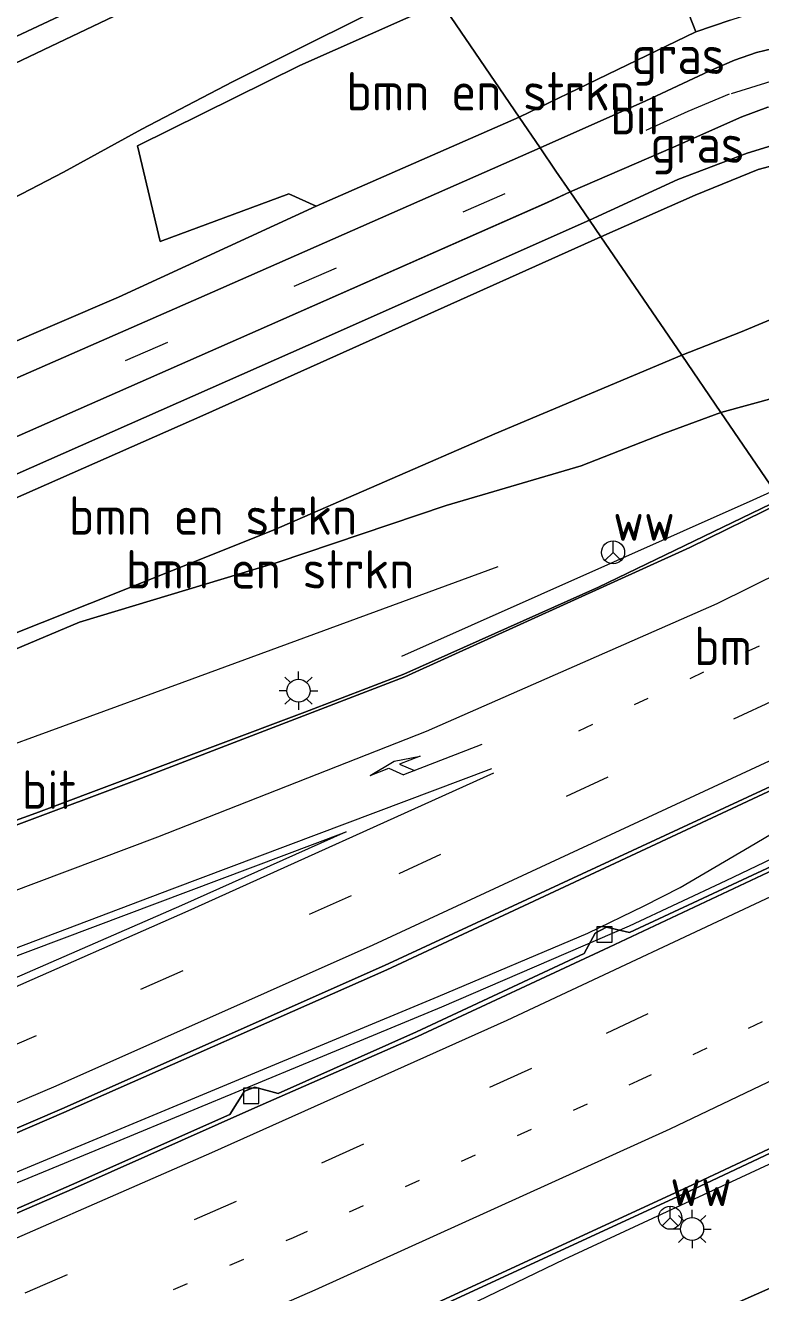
# Model space of a CAD drawing. Extents: x 253736 to 255979, y 477184 to 479215.
# Drawn here: x 254200.3 to 254248.2, y 477610.2 to 477692.7 of the extents above; entities that cross this region are included whole.
import ezdxf
from ezdxf.enums import TextEntityAlignment as Align

# ---------------------------------------------------------------- set-up
doc = ezdxf.new("R2010")
doc.units = 0
doc.linetypes.add('13strp', pattern=[4, 1, -3])
doc.linetypes.add('39strp', pattern=[12, 3, -9])
for name, color, linetype, lineweight in [('af-bs-rasterhekwerk', 8, 'hekwerk', 18), ('bp-b5-bomenstruiken', 8, 'Continuous', 18), ('bp-b5-grasland', 8, 'Continuous', 18), ('bw-bs-rona', 8, 'Continuous', 18), ('gr-bs-geleiderail', 8, 'geleiderail', 18), ('gw-bs-insteekwatergang', 8, 'Continuous', 18), ('gw-bs-kruinlijn', 8, 'Continuous', 18), ('gw-bs-teenlijn', 8, 'Continuous', 18), ('mk-b5-vlakmark', 8, 'Continuous', 18), ('mk-bs-13streep 0.45', 8, '13strp', 18), ('mk-bs-39streep 0.15', 8, '39strp', 18), ('mk-bs-pijlre750', 8, 'Continuous', 18), ('mk-bs-streep 0.15', 8, 'Continuous', 18), ('og-b5-water', 8, 'Continuous', 18), ('og-bs-hoogtelijn', 8, 'Continuous', 18), ('og-bs-hulpgeometrie', 8, 'Continuous', 18), ('og-bs-terreinafscheiding', 8, 'Continuous', 18), ('vh-b5-verh_soort', 8, 'Continuous', 18), ('wh-bs-kolk', 8, 'Continuous', 18), ('wh-bs-waterlijn', 8, 'Continuous', 18), ('wm-bs-lichtmast', 8, 'Continuous', 18)]:
    doc.layers.add(name, color=color, linetype=linetype, lineweight=lineweight)
doc.styles.add('rtw_iso', font='isocp.shx')
doc.linetypes.add('geleiderail', pattern='A,2,-1,[175,RTW.shx,S=0.5,R=0,X=0,Y=0],-1', length=4)
doc.linetypes.add('hekwerk', pattern='A,7,-1.5,[1,RTW.shx,S=0.75,R=0,X=0,Y=0],-1.5', length=10)

# ---------------------------------------------------------------- blocks, each defined once
blk = doc.blocks.new('RW1 Buren totaal_ACAD_1_FMEBLOCK41')
at = {"layer": 'bp-b5-grasland'}
blk.add_polyline3d([(60.951, 37.367, 23.735), (78.01, 44.697, 23.737), (95.076, 52.17, 23.807), (114.211, 61.017, 23.883), (130.588, 68.727, 23.91), (141.507, 74.062, 23.852), (141.874, 73.525, 23.841), (146.554, 66.668, 23.354), (107.742, 49.499, 23.24), (75.054, 35.705, 23.315), (44.948, 23.275, 23.228)], dxfattribs=at)
blk = doc.blocks.new('RW1 Buren totaal_ACAD_1_FMEBLOCK49')
at = {"layer": 'bp-b5-grasland'}
for points in [[(76.607, -23.172, 22.403), (83.149, -20.426, 22.412), (96.002, -16.534, 22.52), (107, -12.817, 22.637), (115.787, -10.247, 22.721), (121.178, -8.128, 22.76), (124.88, -6.764, 22.769), (128.347, -11.843, 23.013), (128.74, -12.42, 23.107), (116.923, -18.144, 23.096), (104.254, -23.797, 23.051), (97.804, -26.282, 23.038), (80.296, -32.854, 22.971), (61.973, -39.468, 22.889)], [(77.182, -9.157, 27.111), (95.503, -1.086, 27.474), (113.589, 6.898, 27.843), (115.075, 7.602, 27.954), (116.341, 5.749, 27.911), (98.016, -2.383, 27.512), (73.618, -13.166, 26.954)]]:
    blk.add_polyline3d(points, dxfattribs=at)
blk = doc.blocks.new('RW1 Buren totaal_ACAD_1_FMEBLOCK50')
at = {"layer": 'bp-b5-grasland'}
for points in [[(99.076, -4.279, 22.571), (86.332, -10.661, 22.7), (80.45, -13.728, 22.715), (75.338, -16.531, 22.721), (58.38, -25.342, 22.706), (52.056, -28.062, 22.67), (41.898, -32.063, 22.61), (33.258, -35.442, 22.646), (28.045, -37.215, 22.646), (22.477, -38.761, 22.715), (16.564, -39.935, 22.79), (9.28, -40.886, 22.811), (1.201, -41.072, 22.685), (-5.773, -41.006, 22.733), (-11.604, -40.273, 22.673), (-21.289, -38.06, 22.55)], [(-16.214, -17.715, 22.712), (-7.576, -30.215, 22.727), (-6.402, -31.367, 22.709), (-4.591, -32.348, 22.697), (-2.607, -32.831, 22.697), (-0.44, -32.933, 22.688), (2.65, -32.522, 22.589), (6.534, -32.104, 22.76), (21.282, -29.33, 22.67), (30.47, -27.645, 22.565), (34.196, -27.01, 22.541), (37.446, -25.769, 22.523), (42.898, -23.292, 22.541), (59.812, -15.352, 22.595), (81.376, -5.062, 22.544)]]:
    blk.add_polyline3d(points, dxfattribs=at)
blk = doc.blocks.new('RW1 Buren totaal_ACAD_1_FMEBLOCK876')
at = {"layer": 'vh-b5-verh_soort'}
blk.add_polyline3d([(138.351, -80.794, 26.775), (164.783, -69.196, 27.387), (186.103, -59.804, 27.864), (187.136, -61.316, 27.96), (188.059, -62.668, 27.954), (186.572, -63.372, 27.843), (168.487, -71.356, 27.474), (150.165, -79.427, 27.111)], dxfattribs=at)
blk = doc.blocks.new('wegwijzer')
for q in [(-0.53, -0.53), (0, 0.75), (0.53, -0.53)]:
    blk.add_line((0, 0), q)
blk.add_circle((0, 0), 0.75)
blk = doc.blocks.new('dtbattr')
at = {"style": 'rtw_iso'}
blk.add_attdef('TAG', (0.591, 0.868), '', height=2.5, dxfattribs=at)
blk = doc.blocks.new('kolk')
blk.add_lwpolyline([(-0.5, -0.5), (0.5, -0.5), (0.5, 0.5), (-0.5, 0.5)], close=True)
blk = doc.blocks.new('dtbattr-r')
at = {"style": 'rtw_iso'}
blk.add_attdef('TAG', text='', height=2.5, dxfattribs=at).set_placement((0, 0), align=Align.MIDDLE_CENTER)
blk = doc.blocks.new('pijlr')
for p, q in [((0, 0, 0.1), (5.45, 0, 0.1)), ((5.45, -0.75, 0.1), (4.7, 0, 0.1)), ((6.2, -0.75, 0.1), (5.45, 0, 0.1)), ((4, -0.75, 0.1), (5.45, -0.75, 0.1)), ((5.7, -1.05, 0.1), (4, -0.75, 0.1)), ((7.5, -0.75, 0.1), (5.7, -1.05, 0.1)), ((7.5, -0.75, 0.1), (6.2, -0.75, 0.1))]:
    blk.add_line(p, q)
blk = doc.blocks.new('dtbattr-l')
at = {"style": 'rtw_iso'}
blk.add_attdef('TAG', (0, 0), '', height=2.5, dxfattribs=at)
blk = doc.blocks.new('lantaarnpaal')
for p, q in [((-0.884, 0.884), (-0.53, 0.53)), ((0, 0.75), (0, 1.25)), ((0.53, 0.53), (0.884, 0.884)), ((-0.75, 0), (-1.25, 0)), ((0.75, 0), (1.25, 0)), ((-0.53, -0.53), (-0.884, -0.884)), ((0, -0.75), (0, -1.25)), ((0.53, -0.53), (0.884, -0.884))]:
    blk.add_line(p, q)
blk.add_circle((0, 0), 0.75)
blk = doc.blocks.new('Deel_d28hz')
at = {"layer": 'af-bs-rasterhekwerk'}
blk.add_polyline3d([(254240.388, 477701.387, 22.782), (254240.925, 477700.018, 23.43), (254243.946, 477692.31, 27.726), (254246.176, 477693.067, 27.915), (254248.382, 477693.773, 27.978), (254250.858, 477694.206, 28.101), (254253.533, 477694.321, 28.164), (254255.467, 477694.067, 28.173), (254257.631, 477693.625, 28.221), (254258.979, 477693.214, 28.248), (254260.41, 477692.596, 28.248), (254262.066, 477691.697, 28.314), (254263.55, 477690.902, 28.32), (254264.658, 477690.034, 28.317), (254265.98, 477688.961, 28.299), (254267.024, 477687.754, 28.344), (254267.797, 477686.863, 28.344), (254268.481, 477685.855, 28.338), (254279.454, 477682.386, 23.268), (254309.978, 477698.813, 23.181), (254314.679, 477701.361, 23.169), (254346.493, 477719.366, 23.19), (254381.923, 477739.756, 23.241)], dxfattribs=at)
at = {"layer": 'bp-b5-bomenstruiken'}
for points in [[(254246.176, 477693.067, 27.915), (254243.946, 477692.31, 27.726), (254240.925, 477700.018, 23.43)], [(254112.899, 477645.747, 24.965), (254120.319, 477644.751, 25.07), (254135.013, 477644.499, 25.427), (254144.686, 477645.186, 25.535), (254155.432, 477646.229, 25.652), (254165.252, 477648.285, 25.718), (254177.592, 477652.555, 25.985), (254190.747, 477658.025, 26.051), (254211.868, 477667.339, 26.696), (254237.761, 477678.963, 27.236), (254243.023, 477671.253, 22.589), (254230.869, 477666.126, 22.601), (254216.494, 477659.896, 22.469), (254204.512, 477655.094, 22.499), (254189.196, 477649.001, 22.421), (254176.139, 477643.737, 22.415), (254168.248, 477640.977, 22.391), (254160.234, 477640.502, 22.625), (254151.844, 477639.385, 22.592), (254148.368, 477639.213, 22.589), (254139.367, 477638.643, 22.577), (254130.076, 477638.976, 22.526), (254121.508, 477638.664, 22.487), (254111.422, 477640.603, 22.505)], [(254174.594, 477579.249, 23.228), (254204.7, 477591.679, 23.315), (254237.388, 477605.473, 23.24), (254276.2, 477622.643, 23.354), (254282.902, 477612.824, 28.886), (254270.908, 477608.073, 28.601), (254252.296, 477600.683, 28.271), (254217.852, 477587.754, 27.353), (254192.557, 477578.387, 26.882)]]:
    blk.add_polyline3d(points, dxfattribs=at)
for points in [[(254243.946, 477692.31, 27.726), (254232.442, 477686.755, 27.758), (254227.364, 477694.195, 23.168), (254240.925, 477700.018, 23.43)], [(254232.442, 477686.755, 27.758), (254219.226, 477680.959, 27.419), (254217.456, 477681.759, 26.705), (254209.09, 477678.656, 26.207), (254207.613, 477684.886, 23.105), (254218.168, 477690.123, 23.108), (254227.364, 477694.195, 23.168)], [(254259.133, 477670.233, 23.109), (254258.13, 477670.821, 23.088), (254256.479, 477671.709, 23.013), (254255.043, 477672.781, 22.902), (254253.728, 477673.826, 22.86), (254252.514, 477674.432, 22.851), (254251.424, 477674.472, 22.842), (254250.012, 477674.082, 22.833), (254246.854, 477672.758, 22.731), (254243.023, 477671.253, 22.589), (254237.761, 477678.963, 27.236), (254243.896, 477681.664, 27.354), (254248, 477683.347, 27.549), (254250.454, 477683.994, 27.621), (254252.226, 477684.086, 27.702), (254253.96, 477683.916, 27.846), (254256.637, 477683.198, 27.9), (254258.035, 477682.507, 28.062), (254259.851, 477681.128, 28.221), (254261.105, 477679.994, 28.227), (254261.726, 477679.543, 28.179)], [(254259.133, 477670.233, 23.109), (254258.242, 477669.708, 23.103), (254256.22, 477669.508, 23.085), (254253.268, 477669.213, 23.058), (254251.305, 477669.156, 22.998), (254249.208, 477668.529, 22.932), (254245.566, 477667.527, 22.769), (254243.023, 477671.253, 22.589), (254246.854, 477672.758, 22.731), (254250.012, 477674.082, 22.833), (254251.424, 477674.472, 22.842), (254252.514, 477674.432, 22.851), (254253.728, 477673.826, 22.86), (254255.043, 477672.781, 22.902), (254256.479, 477671.709, 23.013), (254258.13, 477670.821, 23.088)], [(254245.566, 477667.527, 22.769), (254241.864, 477666.162, 22.76), (254236.473, 477664.044, 22.721), (254227.686, 477661.474, 22.637), (254216.688, 477657.756, 22.52), (254203.835, 477653.865, 22.412), (254197.293, 477651.118, 22.403), (254184.066, 477646.084, 22.4), (254168.777, 477640.361, 22.295), (254151.844, 477639.385, 22.592), (254160.234, 477640.502, 22.625), (254168.248, 477640.977, 22.391), (254176.139, 477643.737, 22.415), (254189.196, 477649.001, 22.421), (254204.512, 477655.094, 22.499), (254216.494, 477659.896, 22.469), (254230.869, 477666.126, 22.601), (254243.023, 477671.253, 22.589)]]:
    blk.add_polyline3d(points, close=True, dxfattribs=at)
at = {"layer": 'bp-b5-grasland'}
for points in [[(254248.979, 477691.224, 28.24), (254247.888, 477690.96, 28.222), (254246.461, 477690.454, 28.153), (254244.81, 477689.743, 28.126), (254240.694, 477687.806, 28.006), (254233.806, 477684.757, 27.864), (254232.442, 477686.755, 27.758), (254243.946, 477692.31, 27.726), (254246.176, 477693.067, 27.915)], [(254249.179, 477684.991, 28.314), (254247.28, 477684.399, 28.281), (254242.763, 477682.693, 28.209), (254237.027, 477680.039, 27.911), (254235.761, 477681.893, 27.954), (254242.476, 477684.803, 28.069), (254246.932, 477686.778, 28.123), (254248.627, 477687.41, 28.15)], [(254250.454, 477683.994, 27.621), (254248, 477683.347, 27.549), (254243.896, 477681.664, 27.354), (254237.761, 477678.963, 27.236), (254237.027, 477680.039, 27.911), (254242.763, 477682.693, 28.209), (254247.28, 477684.399, 28.281), (254249.179, 477684.991, 28.314)]]:
    blk.add_polyline3d(points, dxfattribs=at)
blk.add_polyline3d([(254259.947, 477667.126, 23.113), (254252.015, 477663.125, 23.11), (254249.426, 477661.871, 23.107), (254249.033, 477662.448, 23.013), (254245.566, 477667.527, 22.769), (254249.208, 477668.529, 22.932), (254251.305, 477669.156, 22.998), (254253.268, 477669.213, 23.058), (254256.22, 477669.508, 23.085), (254258.242, 477669.708, 23.103), (254259.133, 477670.233, 23.109), (254260.774, 477669.716, 23.142), (254262.181, 477669.807, 23.163), (254263.861, 477670.375, 23.16), (254266.958, 477671.792, 23.075), (254259.571, 477668.053, 23.057)], close=True, dxfattribs=at)
at = {"layer": 'gr-bs-geleiderail'}
for points in [[(254249.033, 477662.448, 23.013), (254247.647, 477661.815, 23.01), (254224.785, 477651.636, 22.938)], [(254211.61, 477600.923, 23.54), (254235.398, 477612.413, 23.735), (254257.167, 477622.507, 23.774), (254270.329, 477628.879, 23.838), (254271.52, 477629.5, 23.841)]]:
    blk.add_polyline3d(points, dxfattribs=at)
at = {"layer": 'gw-bs-kruinlijn'}
blk.add_polyline3d([(254262.605, 477681.074, 28.51), (254262.065, 477680.983, 28.773), (254261.409, 477681.387, 28.755), (254260.11, 477682.668, 28.698), (254258.029, 477684.107, 28.581), (254255.992, 477684.797, 28.536), (254254.069, 477685.412, 28.476), (254251.238, 477685.491, 28.464), (254249.179, 477684.991, 28.314), (254247.28, 477684.399, 28.281), (254242.763, 477682.693, 28.209), (254237.027, 477680.039, 27.911)], dxfattribs=at)
at = {"layer": 'gw-bs-teenlijn'}
for points in [[(254243.023, 477671.253, 22.589), (254246.854, 477672.758, 22.731), (254250.012, 477674.082, 22.833), (254251.424, 477674.472, 22.842), (254252.514, 477674.432, 22.851), (254253.728, 477673.826, 22.86), (254255.043, 477672.781, 22.902), (254256.479, 477671.709, 23.013), (254258.13, 477670.821, 23.088), (254259.133, 477670.233, 23.109), (254260.774, 477669.716, 23.142), (254262.181, 477669.807, 23.163), (254263.861, 477670.375, 23.16), (254266.958, 477671.792, 23.075)], [(254243.023, 477671.253, 22.589), (254230.869, 477666.126, 22.601), (254216.494, 477659.896, 22.469), (254204.512, 477655.094, 22.499), (254189.196, 477649.001, 22.421), (254176.139, 477643.737, 22.415), (254168.248, 477640.977, 22.391), (254160.234, 477640.502, 22.625), (254151.844, 477639.385, 22.592)]]:
    blk.add_polyline3d(points, dxfattribs=at)
at = {"layer": 'mk-b5-vlakmark'}
blk.add_polyline3d([(254221.191, 477640.234, 23.312), (254210.461, 477635.426, 23.303), (254199.582, 477630.668, 23.261), (254181.048, 477622.731, 23.224), (254167.481, 477617.1, 23.202), (254166.346, 477619.818, 23.129), (254168.692, 477620.65, 23.144), (254172.852, 477622.107, 23.155), (254178.119, 477624.023, 23.17)], close=True, dxfattribs=at)
at = {"layer": 'mk-bs-13streep 0.45'}
for points in [[(254253.953, 477655.24, 23.39), (254248.062, 477652.319, 23.375), (254233.747, 477645.58, 23.342)], [(254099.958, 477567.211, 23.516), (254123.04, 477575.414, 23.555), (254146.02, 477584.014, 23.608), (254172.639, 477594.59, 23.666), (254195.265, 477604.05, 23.683), (254217.763, 477613.82, 23.725), (254240.154, 477624.006, 23.75), (254262.224, 477634.537, 23.777), (254266.614, 477636.687, 23.783)]]:
    blk.add_polyline3d(points, dxfattribs=at)
at = {"layer": 'mk-bs-39streep 0.15'}
blk.add_polyline3d([(254266.884, 477678.95, 28.678), (254265.529, 477681.57, 28.612), (254263.759, 477684.227, 28.597), (254261.431, 477686.524, 28.522), (254258.666, 477688.253, 28.462), (254255.55, 477689.296, 28.417), (254252.317, 477689.671, 28.306), (254249.099, 477689.154, 28.219), (254246.107, 477688.241, 28.177), (254243.409, 477687.111, 28.063), (254234.838, 477683.245, 27.96)], dxfattribs=at)
at = {"layer": 'og-bs-hulpgeometrie'}
blk.add_polyline3d([(254227.364, 477694.195, 23.168), (254232.442, 477686.755, 27.758), (254233.806, 477684.757, 27.864), (254234.838, 477683.245, 27.96), (254235.761, 477681.893, 27.954), (254237.027, 477680.039, 27.911), (254237.761, 477678.963, 27.236), (254243.023, 477671.253, 22.589), (254245.566, 477667.527, 22.769), (254249.033, 477662.448, 23.013)], dxfattribs=at)
at = {"layer": 'og-bs-terreinafscheiding'}
for points in [[(254232.442, 477686.755, 27.758), (254219.226, 477680.959, 27.419), (254217.456, 477681.759, 26.705), (254209.09, 477678.656, 26.207), (254207.613, 477684.886, 23.105), (254218.168, 477690.123, 23.108), (254227.364, 477694.195, 23.168)], [(254243.946, 477692.31, 27.726), (254232.442, 477686.755, 27.758)], [(254266.579, 477683.285, 28.636), (254265.927, 477684.344, 28.612), (254264.943, 477685.652, 28.609), (254264.078, 477686.638, 28.603), (254262.968, 477687.562, 28.579), (254261.876, 477688.509, 28.546), (254260.358, 477689.377, 28.51), (254258.401, 477690.325, 28.507), (254256.656, 477690.957, 28.489), (254254.945, 477691.435, 28.45), (254253.007, 477691.577, 28.345), (254251.347, 477691.562, 28.312), (254250.193, 477691.485, 28.324), (254248.979, 477691.224, 28.24), (254247.888, 477690.96, 28.222), (254246.461, 477690.454, 28.153), (254244.81, 477689.743, 28.126), (254240.694, 477687.806, 28.006), (254233.806, 477684.757, 27.864)], [(254235.761, 477681.893, 27.954), (254242.476, 477684.803, 28.069), (254246.932, 477686.778, 28.123), (254248.627, 477687.41, 28.15), (254249.794, 477687.669, 28.192), (254251.324, 477687.807, 28.264), (254253.072, 477687.838, 28.312), (254254.566, 477687.605, 28.345), (254256.469, 477687.134, 28.405), (254257.854, 477686.654, 28.408), (254259.08, 477685.916, 28.432), (254260.311, 477685.106, 28.498), (254261.437, 477684.176, 28.513), (254262.533, 477683.054, 28.555), (254263.588, 477681.61, 28.582), (254264.425, 477680.303, 28.606), (254265.486, 477678.195, 28.711)], [(254237.761, 477678.963, 27.236), (254243.896, 477681.664, 27.354), (254248, 477683.347, 27.549), (254250.454, 477683.994, 27.621), (254252.226, 477684.086, 27.702), (254253.96, 477683.916, 27.846), (254256.637, 477683.198, 27.9), (254258.035, 477682.507, 28.062), (254259.851, 477681.128, 28.221), (254261.105, 477679.994, 28.227), (254261.726, 477679.543, 28.179), (254259.133, 477670.233, 23.109), (254258.242, 477669.708, 23.103), (254256.22, 477669.508, 23.085), (254253.268, 477669.213, 23.058), (254251.305, 477669.156, 22.998), (254249.208, 477668.529, 22.932), (254245.566, 477667.527, 22.769)], [(254237.761, 477678.963, 27.236), (254211.868, 477667.339, 26.696), (254190.747, 477658.025, 26.051), (254177.592, 477652.555, 25.985), (254165.252, 477648.285, 25.718), (254155.432, 477646.229, 25.652), (254144.686, 477645.186, 25.535), (254135.013, 477644.499, 25.427), (254120.319, 477644.751, 25.07), (254112.899, 477645.747, 24.965)], [(254111.422, 477640.603, 22.505), (254121.508, 477638.664, 22.487), (254130.076, 477638.976, 22.526), (254139.367, 477638.643, 22.577), (254148.368, 477639.213, 22.589), (254151.844, 477639.385, 22.592), (254168.777, 477640.361, 22.295), (254184.066, 477646.084, 22.4), (254197.293, 477651.118, 22.403), (254203.835, 477653.865, 22.412), (254216.688, 477657.756, 22.52), (254227.686, 477661.474, 22.637), (254236.473, 477664.044, 22.721), (254241.864, 477666.162, 22.76), (254245.566, 477667.527, 22.769)], [(254249.426, 477661.871, 23.107), (254237.609, 477656.147, 23.096), (254224.94, 477650.493, 23.051), (254218.49, 477648.008, 23.038), (254200.982, 477641.436, 22.971), (254182.659, 477634.823, 22.889), (254165.163, 477629.251, 22.702), (254147.733, 477624.835, 22.347), (254135.467, 477622.028, 22.347), (254135.098, 477621.81, 22.364), (254134.696, 477621.43, 22.379), (254134.782, 477620.584, 22.438), (254134.597, 477620.348, 22.453), (254134.279, 477620.044, 22.484)], [(254249.554, 477661.684, 23.126), (254243.554, 477658.73, 23.112), (254225.005, 477650.31, 23.066), (254207.589, 477643.601, 23.031), (254191.981, 477637.763, 22.978), (254175.175, 477631.991, 22.874), (254157.03, 477626.799, 22.615), (254148.498, 477624.7, 22.419), (254145.445, 477623.925, 22.401), (254135.591, 477621.816, 22.372), (254135.246, 477621.634, 22.378), (254135.03, 477621.252, 22.402), (254134.952, 477620.57, 22.45), (254134.601, 477620.138, 22.475), (254134.279, 477620.044, 22.484)], [(254126.925, 477536.084, 22.784), (254128.337, 477541.312, 22.799), (254128.706, 477544.007, 22.892), (254129.721, 477548.58, 22.97), (254131.569, 477552.803, 22.988), (254133.412, 477556.393, 23.108), (254135.776, 477559.634, 23.156), (254138.295, 477562.427, 23.24), (254142.122, 477565.591, 23.237), (254145.685, 477567.657, 23.273), (254148.742, 477569.039, 23.24), (254154.789, 477571.296, 23.24), (254174.594, 477579.249, 23.228), (254204.7, 477591.679, 23.315), (254237.388, 477605.473, 23.24), (254276.2, 477622.643, 23.354)]]:
    blk.add_polyline3d(points, dxfattribs=at)
at = {"layer": 'vh-b5-verh_soort'}
for points in [[(254248.627, 477687.41, 28.15), (254246.932, 477686.778, 28.123), (254242.476, 477684.803, 28.069), (254235.761, 477681.893, 27.954), (254234.838, 477683.245, 27.96), (254233.806, 477684.757, 27.864), (254240.694, 477687.806, 28.006), (254244.81, 477689.743, 28.126), (254246.461, 477690.454, 28.153), (254247.888, 477690.96, 28.222), (254248.979, 477691.224, 28.24)], [(254182.659, 477634.823, 22.889), (254200.982, 477641.436, 22.971), (254218.49, 477648.008, 23.038), (254224.94, 477650.493, 23.051), (254237.609, 477656.147, 23.096), (254249.426, 477661.871, 23.107), (254249.554, 477661.684, 23.126), (254243.554, 477658.73, 23.112), (254225.005, 477650.31, 23.066), (254207.589, 477643.601, 23.031), (254191.981, 477637.763, 22.978)]]:
    blk.add_polyline3d(points, dxfattribs=at)
at = {"layer": 'bp-b5-bomenstruiken'}
ref = blk.add_blockref('dtbattr-r', (254221.203125, 477686.4375, 25.6535), dxfattribs=at)
ref.add_attrib('TAG', 'bmn en strkn', dxfattribs={"layer": '0', "height": 2.5, "style": 'rtw_iso'}).set_placement((254221.203125, 477686.4375, 25.6535), align=Align.BOTTOM_LEFT)
ref = blk.add_blockref('dtbattr-r', (254203.140625, 477658.8125, 23.869571), dxfattribs=at)
ref.add_attrib('TAG', 'bmn en strkn', dxfattribs={"layer": '0', "height": 2.5, "style": 'rtw_iso'}).set_placement((254203.140625, 477658.8125, 23.869571), align=Align.BOTTOM_LEFT)
ref = blk.add_blockref('dtbattr-r', (254206.859375, 477655.3125, 22.541474), dxfattribs=at)
ref.add_attrib('TAG', 'bmn en strkn', dxfattribs={"layer": '0', "height": 2.5, "style": 'rtw_iso'}).set_placement((254206.859375, 477655.3125, 22.541474), align=Align.BOTTOM_LEFT)
at = {"layer": 'bp-b5-grasland'}
ref = blk.add_blockref('dtbattr-r', (254239.75, 477688.8125, 28.31175), dxfattribs=at)
ref.add_attrib('TAG', 'gras', dxfattribs={"layer": '0', "height": 2.5, "style": 'rtw_iso'}).set_placement((254239.75, 477688.8125, 28.31175), align=Align.BOTTOM_LEFT)
ref = blk.add_blockref('dtbattr-r', (254240.992188, 477683.03125, 28.417645), dxfattribs=at)
ref.add_attrib('TAG', 'gras', dxfattribs={"layer": '0', "height": 2.5, "style": 'rtw_iso'}).set_placement((254240.992188, 477683.03125, 28.417645), align=Align.BOTTOM_LEFT)
at = {"layer": 'bw-bs-rona'}
ref = blk.add_blockref('dtbattr', (254238.552, 477658.42, 22.969), dxfattribs=at)
ref.add_attrib('TAG', 'ww', dxfattribs={"layer": '0', "height": 2.5, "style": 'rtw_iso'}).set_placement((254238.552, 477658.42, 22.969), align=Align.BOTTOM_LEFT)
for p in [(254238.552, 477658.42, 22.969), (254242.267, 477615.102, 23.695)]:
    blk.add_blockref('wegwijzer', p, dxfattribs=at)
ref = blk.add_blockref('dtbattr', (254242.267, 477615.102, 23.695), dxfattribs=at)
ref.add_attrib('TAG', 'ww', dxfattribs={"layer": '0', "height": 2.5, "style": 'rtw_iso'}).set_placement((254242.267, 477615.102, 23.695), align=Align.BOTTOM_LEFT)
at = {"layer": 'mk-bs-13streep 0.45'}
ref = blk.add_blockref('dtbattr-l', (254243.828163, 477650.325858, 23.36524), dxfattribs=at)
ref.add_attrib('TAG', 'bm', dxfattribs={"layer": '0', "height": 2.5, "style": 'rtw_iso'}).set_placement((254243.828163, 477650.325858, 23.36524), align=Align.BOTTOM_LEFT)
at = {"layer": 'mk-bs-pijlre750', "rotation": 201.2}
blk.add_blockref('pijlr', (254230.006, 477645.908, 23.199), dxfattribs=at)
at = {"layer": 'vh-b5-verh_soort'}
ref = blk.add_blockref('dtbattr-r', (254238.375, 477684.875, 28.379725), dxfattribs=at)
ref.add_attrib('TAG', 'bit', dxfattribs={"layer": '0', "height": 2.5, "style": 'rtw_iso'}).set_placement((254238.375, 477684.875, 28.379725), align=Align.BOTTOM_LEFT)
ref = blk.add_blockref('dtbattr-r', (254200.085938, 477640.96875, 22.706586), dxfattribs=at)
ref.add_attrib('TAG', 'bit', dxfattribs={"layer": '0', "height": 2.5, "style": 'rtw_iso'}).set_placement((254200.085938, 477640.96875, 22.706586), align=Align.BOTTOM_LEFT)
at = {"layer": 'wh-bs-kolk'}
for p in [(254237.988, 477633.549, 23.409), (254215.009, 477623.033, 23.389)]:
    blk.add_blockref('kolk', p, dxfattribs=at)
at = {"layer": 'wm-bs-lichtmast'}
for p in [(254218.084, 477649.414, 22.762), (254243.695, 477614.367, 23.743)]:
    blk.add_blockref('lantaarnpaal', p, dxfattribs=at)

msp = doc.modelspace()

# ---------------------------------------------------------------- linework, layer by layer
at = {"layer": 'bp-b5-grasland'}
for points in [[(254105.439, 477693.669, 21.23), (254119.028, 477673.543, 21.23), (254119.987, 477672.087, 21.23), (254120.812, 477671.046, 21.23), (254121.581, 477670.213, 21.23), (254122.565, 477669.319, 21.23), (254123.868, 477668.8, 21.23), (254125.799, 477668.598, 21.23), (254127.444, 477668.607, 21.23), (254129.146, 477668.788, 21.23), (254130.71, 477668.981, 21.23), (254159.191, 477673.894, 21.23), (254160.966, 477673.978, 21.23), (254162.514, 477674.597, 21.23), (254164.154, 477675.263, 21.23), (254195.237, 477689.924, 21.23), (254221.786, 477702.367, 21.23)], [(254106.158, 477661.646, 22.55), (254115.844, 477659.433, 22.673), (254121.675, 477658.7, 22.733), (254128.648, 477658.634, 22.685), (254136.727, 477658.82, 22.811), (254144.011, 477659.771, 22.79), (254149.925, 477660.945, 22.715), (254155.492, 477662.491, 22.646), (254160.705, 477664.264, 22.646), (254169.346, 477667.643, 22.61), (254179.504, 477671.644, 22.67), (254185.828, 477674.364, 22.706), (254202.785, 477683.175, 22.721), (254207.897, 477685.978, 22.715), (254213.78, 477689.045, 22.7), (254226.523, 477695.427, 22.571)], [(254208.823, 477694.644, 22.544), (254187.26, 477684.354, 22.595), (254170.345, 477676.414, 22.541), (254164.893, 477673.937, 22.523), (254161.643, 477672.696, 22.541), (254157.918, 477672.061, 22.565), (254148.729, 477670.376, 22.67), (254133.981, 477667.602, 22.76), (254130.098, 477667.184, 22.589), (254127.008, 477666.773, 22.688), (254124.84, 477666.875, 22.697), (254122.857, 477667.358, 22.697), (254121.045, 477668.339, 22.709), (254119.871, 477669.491, 22.727), (254111.233, 477681.991, 22.712)], [(254227.364, 477694.195, 23.168), (254218.168, 477690.123, 23.108), (254207.613, 477684.886, 23.105), (254209.09, 477678.656, 26.207), (254217.456, 477681.759, 26.705), (254219.226, 477680.959, 27.419), (254206.361, 477675.024, 27.212), (254182.864, 477664.943, 26.612), (254167.776, 477658.781, 26.282), (254157.303, 477656.169, 26.111), (254145.391, 477654.12, 25.895), (254132.65, 477653.406, 25.703), (254121.668, 477653.416, 25.529), (254112.255, 477654.959, 25.376)], [(254182.864, 477664.943, 26.612), (254206.361, 477675.024, 27.212), (254219.226, 477680.959, 27.419), (254232.442, 477686.755, 27.758), (254233.806, 477684.757, 27.864), (254212.485, 477675.365, 27.387), (254186.053, 477663.767, 26.775)], [(254105.93, 477648.46, 25.496), (254115.427, 477646.654, 25.688), (254127.04, 477645.488, 25.811), (254141.007, 477645.886, 26.054), (254150.31, 477646.967, 26.207), (254159.464, 477648.489, 26.276), (254168.152, 477650.878, 26.543), (254178.871, 477654.655, 26.654), (254194.304, 477661.125, 26.954), (254218.702, 477671.907, 27.512), (254237.027, 477680.039, 27.911), (254237.761, 477678.963, 27.236), (254211.868, 477667.339, 26.696), (254190.747, 477658.025, 26.051), (254177.592, 477652.555, 25.985), (254165.252, 477648.285, 25.718), (254155.432, 477646.229, 25.652), (254144.686, 477645.186, 25.535), (254135.013, 477644.499, 25.427), (254120.319, 477644.751, 25.07), (254112.899, 477645.747, 24.965)], [(254184.896, 477614.219, 23.41), (254202.806, 477621.95, 23.44), (254223.837, 477631.251, 23.482), (254251.277, 477644.061, 23.547), (254258.975, 477647.88, 23.549), (254261.108, 477644.755, 23.48), (254260.92, 477644.791, 23.479), (254260.282, 477644.505, 23.469), (254259.585, 477643.25, 23.482), (254249.215, 477638.141, 23.496), (254239.63, 477633.675, 23.473), (254238.134, 477634.024, 23.463), (254237.387, 477633.635, 23.48), (254236.679, 477632.312, 23.485), (254225.752, 477627.207, 23.483), (254216.77, 477623.194, 23.412), (254215.233, 477623.606, 23.386), (254214.56, 477623.333, 23.385), (254213.625, 477621.816, 23.417), (254203.314, 477617.25, 23.439), (254193.457, 477612.937, 23.43)]]:
    msp.add_polyline3d(points, dxfattribs=at)
at = {"layer": 'gr-bs-geleiderail'}
for points in [[(253955.212, 477536.416, 23.67), (254001.63, 477548.401, 23.724), (254038.722, 477559.199, 23.805), (254072.949, 477570.061, 23.82), (254119.52, 477586.251, 23.907), (254180.311, 477610, 24.003), (254227.176, 477629.509, 24.084), (254236.915, 477633.628, 24.129), (254240.585, 477635.405, 24.15), (254242.917, 477636.605, 24.15), (254247.437, 477639.242, 24.123), (254256.603, 477644.679, 24.126), (254259.702, 477646.493, 24.111)], [(254260.988, 477644.265, 24.078), (254245.9, 477637.034, 24.135), (254239.589, 477634.092, 24.12), (254227.391, 477628.818, 24.099), (254206.465, 477620.129, 24.051), (254186.737, 477611.981, 24.006), (254169.429, 477604.774, 24.021), (254138.495, 477592.593, 23.94), (254119.682, 477585.564, 23.913), (254097.132, 477577.522, 23.88), (254074.447, 477569.799, 23.832), (254050.311, 477562.033, 23.82), (254023.574, 477553.906, 23.811), (253995.331, 477545.964, 23.745), (253955.696, 477535.815, 23.682)]]:
    msp.add_polyline3d(points, dxfattribs=at)
at = {"layer": 'gw-bs-insteekwatergang'}
msp.add_polyline3d([(254111.233, 477681.991, 22.712), (254119.871, 477669.491, 22.727), (254121.045, 477668.339, 22.709), (254122.857, 477667.358, 22.697), (254124.84, 477666.875, 22.697), (254127.008, 477666.773, 22.688), (254130.098, 477667.184, 22.589), (254133.981, 477667.602, 22.76), (254148.729, 477670.376, 22.67), (254157.918, 477672.061, 22.565), (254161.643, 477672.696, 22.541), (254164.893, 477673.937, 22.523), (254170.345, 477676.414, 22.541), (254187.26, 477684.354, 22.595), (254208.823, 477694.644, 22.544), (254222.633, 477701.126, 22.514)], dxfattribs=at)
at = {"layer": 'gw-bs-kruinlijn'}
for points in [[(254237.027, 477680.039, 27.911), (254218.702, 477671.907, 27.512), (254194.304, 477661.125, 26.954), (254178.871, 477654.655, 26.654), (254168.152, 477650.878, 26.543), (254159.464, 477648.489, 26.276), (254150.31, 477646.967, 26.207), (254141.007, 477645.886, 26.054), (254127.04, 477645.488, 25.811), (254115.427, 477646.654, 25.688), (254105.93, 477648.46, 25.496), (254099.83, 477650.071, 25.373), (254090.895, 477652.685, 25.214), (254082.925, 477656.254, 24.971), (254074.163, 477660.473, 24.725), (254066.638, 477665.106, 24.62), (254057.821, 477671.111, 24.449), (254051.508, 477676.121, 24.323), (254044.95, 477682.343, 24.071), (254037.407, 477690.348, 23.873), (254024.507, 477703.841, 23.456), (254016.028, 477712.15, 23.177), (254008.545, 477719.221, 23.006), (254006.216, 477721.267, 22.943)], [(254024.017, 477715.939, 22.961), (254025.177, 477714.151, 23.132), (254033.08, 477705.567, 23.414), (254044.224, 477694.404, 23.564), (254052.722, 477685.42, 23.906), (254060.769, 477678.52, 24.11), (254065.87, 477674.716, 24.347), (254073.625, 477669.805, 24.461), (254082.47, 477664.853, 24.647), (254091.474, 477660.826, 24.98), (254101.998, 477657.566, 25.196), (254112.255, 477654.959, 25.376), (254121.668, 477653.416, 25.529), (254132.65, 477653.406, 25.703), (254145.391, 477654.12, 25.895), (254157.303, 477656.169, 26.111), (254167.776, 477658.781, 26.282), (254182.864, 477664.943, 26.612), (254206.361, 477675.024, 27.212), (254219.226, 477680.959, 27.419)]]:
    msp.add_polyline3d(points, dxfattribs=at)
at = {"layer": 'gw-bs-teenlijn'}
msp.add_polyline3d([(254226.523, 477695.427, 22.571), (254213.78, 477689.045, 22.7), (254207.897, 477685.978, 22.715), (254202.785, 477683.175, 22.721), (254185.828, 477674.364, 22.706), (254179.504, 477671.644, 22.67), (254169.346, 477667.643, 22.61), (254160.705, 477664.264, 22.646), (254155.492, 477662.491, 22.646), (254149.925, 477660.945, 22.715), (254144.011, 477659.771, 22.79), (254136.727, 477658.82, 22.811), (254128.648, 477658.634, 22.685), (254121.675, 477658.7, 22.733), (254115.844, 477659.433, 22.673), (254106.158, 477661.646, 22.55)], dxfattribs=at)
at = {"layer": 'mk-bs-39streep 0.15'}
for points in [[(254108.023, 477651.866, 25.419), (254114.049, 477650.726, 25.566), (254119.989, 477650.004, 25.695), (254126.066, 477649.539, 25.812), (254132.216, 477649.309, 25.932), (254138.183, 477649.421, 25.968), (254144.158, 477649.854, 26.052), (254150.227, 477650.555, 26.115), (254156.216, 477651.562, 26.238), (254162.091, 477652.903, 26.349), (254167.866, 477654.659, 26.436), (254173.62, 477656.588, 26.55), (254179.245, 477658.839, 26.664), (254184.865, 477661.226, 26.796), (254234.838, 477683.245, 27.96)], [(254255.994, 477652.25, 23.467), (254249.108, 477648.822, 23.458), (254221.518, 477636.056, 23.403), (254201.014, 477626.938, 23.36), (254182.492, 477619.011, 23.33), (254157.045, 477608.589, 23.284), (254139.769, 477601.771, 23.242), (254121.568, 477594.822, 23.213), (254102.858, 477588.04, 23.168), (254084.454, 477581.616, 23.144), (254065.357, 477575.242, 23.127), (254046.22, 477569.169, 23.051), (254027.484, 477563.49, 23.019), (254008.654, 477557.998, 22.99), (253989.021, 477552.574, 22.954), (253967.802, 477547.058, 22.92), (253950.649, 477542.801, 22.882), (253949.114, 477542.449, 22.879)], [(254264.548, 477639.715, 23.7), (254251.667, 477633.494, 23.685), (254233.25, 477624.818, 23.649), (254214.036, 477616.156, 23.622), (254195.46, 477608.092, 23.593), (254177.904, 477600.673, 23.565), (254158.914, 477592.982, 23.537), (254140.863, 477585.99, 23.505), (254122.113, 477579.059, 23.467), (254102.756, 477572.098, 23.433), (254084.293, 477565.676, 23.413), (254065.399, 477559.47, 23.381), (254043.538, 477552.598, 23.326), (254024.054, 477546.767, 23.301), (254004.769, 477541.313, 23.262), (253983.463, 477535.594, 23.227), (253961.741, 477530.03, 23.157), (253960.69, 477529.778, 23.157)]]:
    msp.add_polyline3d(points, dxfattribs=at)
at = {"layer": 'mk-bs-streep 0.15'}
for points in [[(254230.643, 477644.337, 23.344), (254209.841, 477636.496, 23.279), (254198.901, 477632.343, 23.232), (254180.085, 477625.266, 23.151), (254166.146, 477620.336, 23.109), (254157.276, 477617.632, 23.058), (254150.937, 477615.988, 23.006), (254147.935, 477615.209, 22.982), (254128.328, 477612.197, 22.985), (254110.719, 477613.143, 22.958), (254097.1, 477616.227, 22.951), (254085.872, 477620.146, 22.954), (254075.618, 477625.582, 22.958), (254065.595, 477631.61, 22.951), (254053.179, 477639.631, 22.912), (254050.084, 477641.818, 22.923), (254044.685, 477646.449, 22.928), (254031.534, 477659.622, 22.934), (254023.293, 477668.29, 22.982), (254009.955, 477682.274, 23.035), (253982.642, 477710.939, 23.128)], [(254111.186, 477617.182, 22.705), (254128.234, 477616.623, 22.688), (254146.704, 477619.386, 22.712), (254149.509, 477620.064, 22.712), (254158.509, 477622.391, 22.856), (254176.547, 477627.973, 23.008), (254193.298, 477634.019, 23.104), (254208.926, 477639.897, 23.17), (254226.412, 477646.788, 23.181), (254245.332, 477655.1, 23.234), (254251.854, 477658.315, 23.242)], [(253951.789, 477539.522, 22.983), (253968.968, 477543.766, 23.017), (253990.089, 477549.273, 23.061), (254009.53, 477554.629, 23.084), (254028.588, 477560.209, 23.106), (254047.268, 477565.879, 23.149), (254066.528, 477572.003, 23.21), (254085.493, 477578.288, 23.24), (254104.159, 477584.777, 23.278), (254122.891, 477591.64, 23.303), (254141.246, 477598.623, 23.339), (254158.517, 477605.448, 23.371), (254184.247, 477616.001, 23.419), (254202.316, 477623.689, 23.454), (254222.947, 477632.861, 23.504), (254250.559, 477645.701, 23.555), (254257.957, 477649.372, 23.561)], [(254230.763, 477644.049, 23.345), (254210.889, 477635.062, 23.31), (254198.351, 477629.556, 23.245), (254180.827, 477622.09, 23.197), (254163.894, 477615.094, 23.182), (254146.529, 477608.147, 23.147), (254127.393, 477600.723, 23.111), (254109.718, 477594.192, 23.082), (254091.927, 477587.853, 23.07), (254074.92, 477582.036, 23.037), (254058.777, 477576.769, 23.008), (254040.436, 477570.989, 22.941), (254022.275, 477565.53, 22.905), (254004.327, 477560.35, 22.869), (253985.222, 477555.164, 22.841), (253964.225, 477549.709, 22.801), (253946.423, 477545.396, 22.78)], [(254262.537, 477642.661, 23.628), (254250.227, 477636.664, 23.597), (254231.636, 477627.936, 23.568), (254212.425, 477619.32, 23.527), (254194.155, 477611.351, 23.501), (254176.512, 477603.894, 23.475), (254157.924, 477596.362, 23.451), (254139.635, 477589.306, 23.412), (254120.818, 477582.312, 23.365), (254101.433, 477575.39, 23.336), (254083.513, 477569.111, 23.287), (254064.18, 477562.768, 23.253), (254043.387, 477556.215, 23.223), (254022.929, 477550.141, 23.2), (254003.537, 477544.626, 23.165), (253982.686, 477539.017, 23.139), (253961.404, 477533.614, 23.082), (253957.949, 477532.779, 23.078)], [(253980.993, 477507.553, 23.335), (253990.806, 477515.466, 23.229), (254004.426, 477524.631, 23.177), (254014.868, 477530.474, 23.191), (254032.206, 477538.093, 23.302), (254045.726, 477543.24, 23.371), (254059.527, 477548.299, 23.43), (254078.062, 477555.283, 23.538), (254098.089, 477562.623, 23.57), (254124.278, 477572.145, 23.66), (254147.4, 477580.619, 23.704), (254173.89, 477591.113, 23.764), (254195.32, 477600.02, 23.779), (254219.174, 477610.411, 23.806), (254242.272, 477620.886, 23.832), (254263.835, 477631.198, 23.865), (254268.722, 477633.599, 23.88)]]:
    msp.add_polyline3d(points, dxfattribs=at)
at = {"layer": 'og-b5-water'}
msp.add_polyline3d([(254221.786, 477702.367, 21.23), (254195.237, 477689.924, 21.23), (254164.154, 477675.263, 21.23), (254162.514, 477674.597, 21.23), (254160.966, 477673.978, 21.23), (254159.191, 477673.894, 21.23), (254130.71, 477668.981, 21.23), (254129.146, 477668.788, 21.23), (254127.444, 477668.607, 21.23), (254125.799, 477668.598, 21.23), (254123.868, 477668.8, 21.23), (254122.565, 477669.319, 21.23), (254121.581, 477670.213, 21.23), (254120.812, 477671.046, 21.23), (254119.987, 477672.087, 21.23), (254119.028, 477673.543, 21.23), (254105.439, 477693.669, 21.23)], dxfattribs=at)
at = {"layer": 'og-bs-hoogtelijn'}
msp.add_polyline3d([(254063.941, 477655.671, 22.325), (254077.534, 477645.274, 22.178), (254089.171, 477639.021, 21.95), (254104.375, 477633.429, 21.962), (254118.492, 477631.72, 21.983), (254130.155, 477631.4, 22.004), (254143.124, 477632.519, 22.043), (254154.488, 477634.415, 22.16), (254169.064, 477636.563, 22.499), (254189.868, 477642.389, 22.637), (254210.51, 477649.946, 22.637), (254231.066, 477657.507, 22.757)], dxfattribs=at)
at = {"layer": 'og-bs-terreinafscheiding'}
for points in [[(254233.806, 477684.757, 27.864), (254212.485, 477675.365, 27.387), (254186.053, 477663.767, 26.775), (254176.483, 477659.587, 26.517), (254171.732, 477657.73, 26.424), (254166.052, 477655.919, 26.37), (254160.768, 477654.44, 26.238), (254155.114, 477653.229, 26.166), (254149.757, 477652.396, 26.073), (254143.68, 477651.694, 26.01), (254136.52, 477651.262, 25.866), (254130.195, 477651.119, 25.818), (254124.066, 477651.475, 25.689), (254117.302, 477652.145, 25.53), (254109.904, 477653.342, 25.407)], [(254109.834, 477649.675, 25.503), (254118.373, 477648.364, 25.665), (254126.934, 477647.679, 25.887), (254136.848, 477647.685, 25.977), (254145.373, 477648.166, 26.124), (254152.543, 477649.155, 26.166), (254158.65, 477650.337, 26.274), (254164.729, 477651.914, 26.316), (254172.339, 477654.317, 26.466), (254181.058, 477657.601, 26.721), (254188.193, 477660.772, 26.901), (254197.868, 477665.134, 27.111), (254216.189, 477673.205, 27.474), (254234.275, 477681.189, 27.843), (254235.761, 477681.893, 27.954)], [(254258.832, 477648.091, 23.59), (254251.183, 477644.289, 23.579), (254223.675, 477631.525, 23.534), (254202.685, 477622.2, 23.48), (254184.812, 477614.512, 23.453), (254159.124, 477603.979, 23.408), (254141.782, 477597.201, 23.381), (254123.535, 477590.247, 23.339), (254104.569, 477583.324, 23.313), (254085.996, 477576.831, 23.278), (254066.996, 477570.47, 23.239), (254047.729, 477564.421, 23.183), (254029.07, 477558.745, 23.141), (254009.992, 477553.152, 23.112), (253990.476, 477547.771, 23.074), (253969.449, 477542.339, 23.049), (253952.904, 477538.302, 23.004)], [(254258.975, 477647.88, 23.549), (254251.277, 477644.061, 23.547), (254223.837, 477631.251, 23.482), (254202.806, 477621.95, 23.44), (254184.896, 477614.219, 23.41), (254159.292, 477603.734, 23.366), (254141.845, 477596.921, 23.344), (254123.664, 477589.962, 23.295), (254104.645, 477583.099, 23.262), (254086.098, 477576.602, 23.228), (254067.048, 477570.298, 23.198), (254047.853, 477564.132, 23.133), (254029.082, 477558.539, 23.082), (254010.063, 477552.863, 23.062), (253990.483, 477547.453, 23.038), (253969.524, 477542.075, 22.994), (253953.124, 477538.061, 22.96)], [(254261.108, 477644.755, 23.48), (254260.92, 477644.791, 23.479), (254260.282, 477644.505, 23.469), (254259.585, 477643.25, 23.482), (254249.215, 477638.141, 23.496), (254239.63, 477633.675, 23.473), (254238.134, 477634.024, 23.463), (254237.387, 477633.635, 23.48), (254236.679, 477632.312, 23.485), (254225.752, 477627.207, 23.483), (254216.77, 477623.194, 23.412), (254215.233, 477623.606, 23.386), (254214.56, 477623.333, 23.385), (254213.625, 477621.816, 23.417), (254203.314, 477617.25, 23.439), (254193.457, 477612.937, 23.43)], [(254261.68, 477643.917, 23.548), (254260.982, 477643.58, 23.545), (254249.357, 477637.926, 23.54), (254238.306, 477632.72, 23.519), (254225.817, 477626.905, 23.535), (254215.235, 477622.256, 23.502), (254203.499, 477617.02, 23.476), (254191.892, 477611.998, 23.466), (254178.593, 477606.354, 23.441), (254167.632, 477601.916, 23.46), (254154.408, 477596.567, 23.4), (254144.055, 477592.593, 23.378), (254132.563, 477588.251, 23.32), (254120.321, 477583.716, 23.305), (254107.836, 477579.227, 23.302)], [(254271.027, 477630.222, 23.907), (254260.124, 477624.948, 23.937), (254243.688, 477617.217, 23.915), (254224.587, 477608.401, 23.85), (254207.569, 477600.881, 23.805), (254190.509, 477593.596, 23.795), (254172.997, 477586.361, 23.738), (254154.851, 477579.22, 23.716), (254135.102, 477571.705, 23.65), (254118.437, 477565.589, 23.678), (254098.984, 477558.638, 23.642), (254074.823, 477549.621, 23.472), (254062.832, 477545.127, 23.291), (254045.278, 477538.644, 23.148), (254026.337, 477531.237, 23.033), (254016.772, 477526.744, 23.022), (254011.802, 477524.41, 23.016), (254006.2, 477521.715, 23.028), (254002.917, 477520.066, 23.028), (253994.8, 477514.643, 23.057), (253992.582, 477512.94, 23.07), (253983.092, 477505.257, 23.176)], [(254011.802, 477524.41, 23.016), (254011.862, 477524.359, 22.974), (254016.702, 477526.602, 22.981), (254026.396, 477531.094, 22.994), (254045.325, 477538.515, 23.092), (254062.876, 477545.019, 23.236), (254074.962, 477549.537, 23.447), (254099.048, 477558.388, 23.636), (254118.576, 477565.364, 23.605), (254135.2, 477571.476, 23.597), (254154.919, 477578.92, 23.661), (254173.135, 477586.102, 23.69), (254190.597, 477593.341, 23.735), (254207.656, 477600.672, 23.737), (254224.722, 477608.145, 23.807), (254243.857, 477616.992, 23.883), (254260.234, 477624.701, 23.91), (254271.153, 477630.037, 23.852)]]:
    msp.add_polyline3d(points, dxfattribs=at)
at = {"layer": 'vh-b5-verh_soort'}
for points in [[(254191.981, 477637.763, 22.978), (254207.589, 477643.601, 23.031), (254225.005, 477650.31, 23.066), (254243.554, 477658.73, 23.112), (254249.554, 477661.684, 23.126), (254251.854, 477658.315, 23.242), (254253.953, 477655.24, 23.39), (254255.994, 477652.25, 23.467), (254257.957, 477649.372, 23.561), (254258.832, 477648.091, 23.59), (254251.183, 477644.289, 23.579), (254223.675, 477631.525, 23.534), (254202.685, 477622.2, 23.48), (254184.812, 477614.512, 23.453)], [(254104.569, 477583.324, 23.313), (254123.535, 477590.247, 23.339), (254141.782, 477597.201, 23.381), (254159.124, 477603.979, 23.408), (254184.812, 477614.512, 23.453), (254202.685, 477622.2, 23.48), (254223.675, 477631.525, 23.534), (254251.183, 477644.289, 23.579), (254258.832, 477648.091, 23.59), (254258.975, 477647.88, 23.549), (254251.277, 477644.061, 23.547), (254223.837, 477631.251, 23.482), (254202.806, 477621.95, 23.44), (254184.896, 477614.219, 23.41), (254159.292, 477603.734, 23.366), (254141.845, 477596.921, 23.344), (254123.664, 477589.962, 23.295), (254104.645, 477583.099, 23.262)], [(254193.457, 477612.937, 23.43), (254203.314, 477617.25, 23.439), (254213.625, 477621.816, 23.417), (254214.56, 477623.333, 23.385), (254215.233, 477623.606, 23.386), (254216.77, 477623.194, 23.412), (254225.752, 477627.207, 23.483), (254236.679, 477632.312, 23.485), (254237.387, 477633.635, 23.48), (254238.134, 477634.024, 23.463), (254239.63, 477633.675, 23.473), (254249.215, 477638.141, 23.496), (254259.585, 477643.25, 23.482), (254260.282, 477644.505, 23.469), (254260.92, 477644.791, 23.479), (254261.108, 477644.755, 23.48), (254261.68, 477643.917, 23.548), (254260.982, 477643.58, 23.545), (254249.357, 477637.926, 23.54), (254238.306, 477632.72, 23.519), (254225.817, 477626.905, 23.535), (254215.235, 477622.256, 23.502), (254203.499, 477617.02, 23.476), (254191.892, 477611.998, 23.466)], [(254191.892, 477611.998, 23.466), (254203.499, 477617.02, 23.476), (254215.235, 477622.256, 23.502), (254225.817, 477626.905, 23.535), (254238.306, 477632.72, 23.519), (254249.357, 477637.926, 23.54), (254260.982, 477643.58, 23.545), (254261.68, 477643.917, 23.548), (254262.537, 477642.661, 23.628), (254264.548, 477639.715, 23.7), (254266.614, 477636.687, 23.783), (254268.722, 477633.599, 23.88), (254271.027, 477630.222, 23.907), (254260.124, 477624.948, 23.937), (254243.688, 477617.217, 23.915), (254224.587, 477608.401, 23.85), (254207.569, 477600.881, 23.805), (254190.509, 477593.596, 23.795)], [(254098.984, 477558.638, 23.642), (254118.437, 477565.589, 23.678), (254135.102, 477571.705, 23.65), (254154.851, 477579.22, 23.716), (254172.997, 477586.361, 23.738), (254190.509, 477593.596, 23.795), (254207.569, 477600.881, 23.805), (254224.587, 477608.401, 23.85), (254243.688, 477617.217, 23.915), (254260.124, 477624.948, 23.937), (254271.027, 477630.222, 23.907), (254271.153, 477630.037, 23.852), (254260.234, 477624.701, 23.91), (254243.857, 477616.992, 23.883), (254224.722, 477608.145, 23.807), (254207.656, 477600.672, 23.737), (254190.597, 477593.341, 23.735), (254173.135, 477586.102, 23.69), (254154.919, 477578.92, 23.661), (254135.2, 477571.476, 23.597), (254118.576, 477565.364, 23.605), (254099.048, 477558.388, 23.636)]]:
    msp.add_polyline3d(points, dxfattribs=at)
at = {"layer": 'wh-bs-waterlijn'}
msp.add_polyline3d([(254105.439, 477693.669, 21.23), (254119.028, 477673.543, 21.23), (254119.987, 477672.087, 21.23), (254120.812, 477671.046, 21.23), (254121.581, 477670.213, 21.23), (254122.565, 477669.319, 21.23), (254123.868, 477668.8, 21.23), (254125.799, 477668.598, 21.23), (254127.444, 477668.607, 21.23), (254129.146, 477668.788, 21.23), (254130.71, 477668.981, 21.23), (254159.191, 477673.894, 21.23), (254160.966, 477673.978, 21.23), (254162.514, 477674.597, 21.23), (254164.154, 477675.263, 21.23), (254195.237, 477689.924, 21.23), (254221.786, 477702.367, 21.23)], dxfattribs=at)

# ---------------------------------------------------------------- block references
at = {"linetype": 'ByBlock'}
msp.add_blockref('Deel_d28hz', (0, 0), dxfattribs=at)
msp.add_blockref('Deel_d28hz', (0, 0), dxfattribs=at)
at = {"layer": 'bp-b5-grasland'}
for name, p in [('RW1 Buren totaal_ACAD_1_FMEBLOCK50', (254127.4475, 477699.706)), ('RW1 Buren totaal_ACAD_1_FMEBLOCK49', (254120.686, 477674.2905)), ('RW1 Buren totaal_ACAD_1_FMEBLOCK41', (254129.646, 477555.9745))]:
    msp.add_blockref(name, p, dxfattribs=at)
at = {"layer": 'vh-b5-verh_soort'}
msp.add_blockref('RW1 Buren totaal_ACAD_1_FMEBLOCK876', (254047.7025, 477744.5605), dxfattribs=at)

doc.saveas('drawing.dxf')
